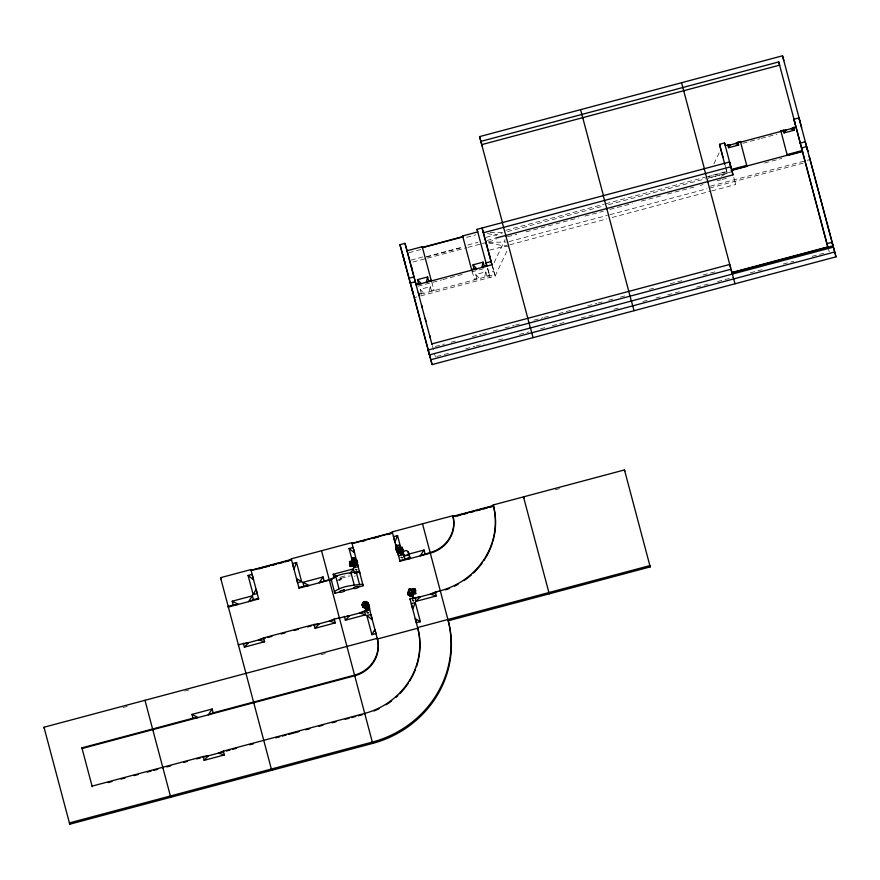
<?xml version="1.0" encoding="UTF-8"?>
<svg xmlns="http://www.w3.org/2000/svg" width="880" height="880" viewBox="0 0 880 880"><rect width="100%" height="100%" fill="white"/><g stroke="black" fill="none" stroke-linecap="round" stroke-linejoin="round"><path stroke-width="0.66" stroke-dasharray="4.4 3.3" d="M338.811 579.612A2.618 0.836 -14.9 0 0 341.088 578.369L341.11 578.138A2.618 0.836 -14.9 0 0 337.722 578.204M420.2 289.333L423.973 293.304L421.267 293.326L420.2 289.333L430.298 286.638L429.022 291.951L431.365 290.631L433.884 289.96L434.071 290.609L431.816 282.216M475.739 274.516L479.512 278.487L476.806 278.509L475.739 274.516L485.837 271.821L484.561 277.134L489.423 275.143M494.131 262.713L505.098 239.514M420.684 295.911L495.11 276.056L507.804 249.194M713.933 163.812L719.136 152.823M721.237 176.22L727.122 173.019L726.088 169.048L726.759 171.468L707.828 176.517M727.122 173.019L708.268 178.123L730.917 172.007M742.929 143.275L759.946 138.732M761.255 138.38L776.963 134.189M409.013 252.681L420.794 249.546M466.609 237.325L475.772 234.872M505.846 230.318L604.274 204.138M605.583 203.786L705.254 177.199M707.839 176.781L730.554 170.72M486.046 237.336L502.458 232.958M507.606 231.583L603.339 206.052M608.575 204.644L705.617 178.761M764.632 163.02L781.913 158.411M411.037 260.117L423.654 256.751M467.841 244.97L477.928 242.275M426.404 256.718L462.891 246.983M486.871 240.504L494.439 238.48M426.492 257.037L462.979 247.302M413.028 262.02L426.118 258.522M427.427 258.181L466.686 247.698M467.995 247.357L479.776 244.211M482.35 243.518L486.134 242.517M488.576 241.78L496.155 239.767M507.562 236.72L516.824 234.322M525.998 231.88L578.457 217.888M584.936 216.084L603.372 211.233M609.851 209.429L632.225 203.544M641.399 201.091L661.078 195.844M667.546 194.04L693.858 187.099M700.414 185.35L703.043 184.646M717.035 180.84L720.819 179.828M722.084 179.487L727.133 178.145M710.446 186.142L808.896 159.874M508.992 241.615L607.343 215.38M609.972 214.676L707.014 188.793M709.632 188.089L804.056 162.899M489.566 250.184L507.243 245.476M509.817 244.783L606.859 218.9M612.106 217.503L710.457 191.257M711.711 190.927L735.702 184.525L734.426 179.74M417.978 286.231L441.54 279.95M442.849 279.598L463.793 274.01M471.647 271.909L484.737 268.422M487.674 268.697L488.708 272.569L493.757 271.216L494.659 274.439L420.189 294.316M418.748 293.997L421.267 293.326M476.806 278.509L474.276 279.191L474.463 279.829L472.208 271.447M414.326 297.605L416.845 296.934M435.347 346.456L444.554 344.003M451.121 342.254L457.688 340.494M472.142 336.644L481.338 334.191M482.658 333.839L486.596 332.783M493.174 331.034L498.421 329.626M504.999 327.877L514.195 325.424M515.504 325.072L519.453 324.016M533.896 320.166L543.07 317.724M544.39 317.372L548.317 316.316M558.811 313.522L573.232 309.672M587.664 305.822L596.838 303.38M598.147 303.028L602.085 301.972M608.641 300.223L613.888 298.826M620.444 297.077L625.691 295.68M649.297 289.388L655.853 287.639M670.274 283.789L684.706 279.939M703.065 275.044L714.868 271.887M436.744 356.488L451.198 352.638M465.652 348.777L474.848 346.324M476.157 345.972L484.044 343.871M498.498 340.01L505.076 338.261M519.53 334.4L528.726 331.947M540.529 328.801L545.776 327.404M552.332 325.655L564.135 322.498M581.185 317.955L592.988 314.809M613.965 309.21L620.521 307.461M642.818 301.51L649.374 299.761M655.93 298.012L661.177 296.615M667.733 294.866L682.165 291.016M696.586 287.166L708.389 284.02M717.563 281.578L733.304 277.376M750.387 272.822L764.841 268.961M783.244 264.055L793.749 261.25M812.152 256.344L823.977 253.187M555.324 489.764L560.571 488.367M340.692 577.06L348.271 575.047M341.088 578.314L350.317 575.85M336.435 580.58L341.341 579.271L341.11 578.138M123.046 707.542L128.293 706.134M184.679 691.097L189.926 689.7M321.057 654.709L326.304 653.312M490.171 232.661L502.282 232.353M488.829 242.44L506.341 242M487.465 233.574L496.859 235.323M488.818 243.012L507.606 246.499M828.333 248.556L829.235 251.779M733.788 177.441L735.702 184.525M488.708 272.569L489.61 275.792M434.522 353.617L435.424 356.84M492.448 266.123L495.11 276.056M487.641 268.378L490.061 277.409M485.837 271.821L486.904 275.814M430.298 286.638L431.365 290.631M725.032 164.945L726.759 171.468M492.118 264.88L494.659 274.439M432.421 345.675L433.466 349.646M339.064 580.569A2.618 0.836 -14.9 0 0 341.341 579.326L341.363 579.095A2.618 0.836 -14.9 0 0 338.613 578.952M355.278 575.817A2.618 0.836 -14.9 0 1 354.442 576.356"/><path stroke-width="1.32" d="M351.835 562.188L351.505 561.022L349.492 561.561L350.735 566.588L350.361 564.707M352.462 560.142L352 558.272L353.573 557.623M352.396 559.383L352.099 558.261M353.452 562.936L353.958 565.73L353.595 562.826M354.013 563.53L353.507 564.113L355.707 563.376M355.465 564.058L353.705 564.773M358.523 587.037L358.556 586.806A2.618 0.836 -14.9 0 0 355.806 586.663A2.618 0.836 -14.9 0 0 353.507 588.148L353.65 588.335A2.618 0.836 -14.9 0 0 356.257 588.28A2.618 0.836 -14.9 0 0 358.523 587.037L363.143 585.75L351.835 542.663L291.247 558.822L299.046 588.17L331.859 579.425M363.99 603.174L363.825 602.019M401.555 552.937L399.399 553.608L399.113 551.617M399.025 551.815C404.327 551.705 396.55 553.982 400.983 551.21M409.101 590.271L409.189 588.973M410.234 593.978L410.828 596.662L412.764 595.98M412.104 594.187C415.921 595.408 408.1 597.597 410.707 594.715M412.566 594.308L410.487 594.935L411.114 594.363M417.494 279.642L421.267 283.624L418.561 283.646L417.494 279.642L427.592 276.958L426.316 282.271L431.189 280.28L431.365 280.929L422.213 246.73L407.066 250.778L404.998 243.353L399.949 244.695L432.102 364.584L836 256.839L809.259 156.31M473.033 264.836L476.806 268.807L474.1 268.829L473.033 264.836L483.131 262.141L481.855 267.454L486.728 265.463L477.037 229.339L729.476 161.997L732.996 174.845L495.704 238.15M296.549 562.529L293.964 569.041L292.512 563.607L296.549 562.529L301.631 581.669L297.594 582.747L296.505 578.611L301.631 581.669M397.529 535.59L394.944 542.102L393.492 536.668L397.529 535.59L402.006 552.398L398.772 553.256L396.143 545.05L398.266 552.981L399.08 551.98M415.305 602.569L412.709 609.081L411.268 603.647L415.305 602.569L420.376 621.709L416.339 622.787L415.25 618.651L420.376 621.709M355.663 563.563C359.601 564.894 347.666 568.084 350.405 564.96L349.998 563.475L355.839 561.935M354.827 558.107L354.519 559.383L352.506 559.922L351.703 559.35L354.827 558.107L355.553 560.692M354.739 560.164L355.553 559.152L356.466 564.135M356.565 564.52L355.025 561.297L352.506 562.408L353.331 565.378L353.639 564.102M365.948 602.437L366.762 601.436L367.455 604.032M366.168 603.218L366.575 602.316L363.341 603.185M365.475 602.448L362.725 602.514L364.254 608.157L365.453 607.035L365.277 607.981M367.202 603.108L368.698 610.247L366.971 606.276L367.389 605.385L368.962 605.55M402.259 547.723L401.291 548.141L402.27 547.778L402.622 549.076L400.466 549.175L400.367 546.37L402.303 551.903L399.751 552.585M409.365 590.854L411.389 590.315C413.611 587.752 406.153 589.754 409.365 590.854L410.091 593.549L408.276 594.803M413.138 591.932L412.819 590.777C409.596 589.666 417.065 587.664 414.832 590.238L415.756 593.626L413.732 594.165L413.314 592.625M253.165 594.594L256.113 589.38L257.202 593.516L253.165 594.594L248.083 575.465L252.12 574.387L253.572 579.81L248.083 575.465M354.134 567.655L357.093 562.441L358.182 566.588L354.134 567.655L353.463 565.114M371.91 634.634L374.858 629.42L375.947 633.556L371.91 634.634L366.839 615.505L370.876 614.427L372.317 619.85L366.839 615.505M355.124 566.247L354.673 567.16L354.937 565.598L354.585 567.116L355.025 565.653M365.992 609.84L367.015 611.061M400.807 553.366L401.885 554.499M400.939 554.092L401.83 554.587L400.752 553.454L400.983 554.004M366.828 610.412L366.3 609.829M413.237 597.311C411.796 599.621 413.281 595.936 413.413 597.96L412.786 598.774L412.874 597.399M412.786 598.774L413.413 597.96M253.418 599.654L252.406 595.826L248.556 601.645L253.418 599.654L258.467 598.301L258.654 598.95L228.36 607.035M213.18 712.844L212.157 709.016L208.307 714.835L213.18 712.844L354.541 675.125A31.35 29.7 -15.6 0 0 377.223 638.341L377.399 638.99A31.35 29.7 -15.6 0 1 354.728 675.774L82.093 748.506L81.906 747.857L192.984 718.223L198.209 717.53L191.972 714.406L192.984 718.223M324.104 580.8L323.092 576.972L319.242 582.791L334.202 578.105L333.19 574.277L353.386 568.887L354.398 572.715L359.447 571.362L359.623 572.011L354.574 573.364M350.174 573.738L353.386 568.887M425.084 553.861L424.061 550.033L420.211 555.852L430.133 552.508A31.35 29.7 -15.6 0 0 452.804 515.724L453.079 516.692L493.471 505.923L493.196 504.955L624.47 469.931L624.822 471.218M727.804 144.881L728.552 147.73L730.51 144.848L725.285 145.552L724.559 142.967L719.51 144.32L724.735 164.208L724.504 163.394M783.343 130.064L784.091 132.913L786.049 130.031L780.813 130.735L787.259 155.243L787.083 154.605L802.23 150.557L795.96 126.698L791.098 128.689L794.189 130.218L793.441 127.369M350.669 565.411L352.363 565.378M352.506 565.268L352.011 564.927M353.496 563.871L354.244 563.431M353.925 564.696L355.014 564.058M410.311 593.868L412.346 593.505L412.951 596.101M349.998 563.475L349.602 564.432L353.452 563.387M400.466 549.175L396.55 550.693L396.847 551.749M398.167 551.067L400.686 549.956C404.602 551.144 392.271 552.068 401.401 550.198M410.201 596.31L409.376 593.351L411.895 592.229L413.424 595.452M415.646 590.755L415.25 591.712L414.832 590.238L412.819 590.777L413.413 593.01M243.386 643.313L244.398 647.141L248.611 642.609L238.337 644.655L238.601 645.623M314.072 624.459L315.084 628.287L319.297 623.755L314.072 624.459L263.582 637.923L258.709 639.914L264.594 641.751L263.582 637.923M203.137 756.503L204.149 760.331L208.362 755.799L203.137 756.503L92.07 786.137M344.355 616.374L345.378 620.202L349.591 615.67L334.257 619.069L329.395 621.06L335.28 622.897L334.257 619.069M415.041 597.52L416.053 601.348L420.266 596.816L409.992 598.862L417.791 628.21A73.15 69.289 -15.6 0 1 416.416 666.721M354.134 559.075L354.233 558.448M409.2 590.051L411.125 589.534M339.515 592.108L339.361 591.921A2.618 0.836 -14.9 0 1 341.66 590.436A2.618 0.836 -14.9 0 1 344.41 590.568L344.388 590.799A2.618 0.836 -14.9 0 1 342.111 592.053A2.618 0.836 -14.9 0 1 339.515 592.108L334.862 593.296L331.111 579.238C339.218 573.1 349.866 573.023 359.392 571.703L359.843 573.309M363.143 585.75L362.692 584.133C353.166 585.464 342.518 585.541 334.411 591.679L334.862 593.296M737.902 142.186L735.559 143.506L738.65 145.035L737.902 142.186L740.432 141.515L740.608 142.153L794.882 127.677M350.504 564.487L351.835 564.08M352.143 564.575L350.251 564.828M354.222 565.389C356.477 565.51 356.895 563.332 354.794 562.452M363.891 601.898L365.222 601.491M409.112 588.973L410.432 588.555M412.566 588.918L413.611 588.544M410.377 593.758L411.422 593.384M352.462 557.92L353.012 557.755M352.715 558.877L353.782 558.624M353.727 562.705L354.563 562.441M350.944 565.18L352.055 564.883M351.197 566.137L352.308 565.84M409.629 589.831L411.268 589.589M364.551 610.984L359.689 612.975L365.574 614.812L364.551 610.984L369.6 609.642L369.787 610.28M435.237 592.13L430.364 594.121L436.249 595.958L435.237 592.13L440.286 590.788A73.15 69.289 -15.6 0 0 493.196 504.955M223.333 751.113L218.46 753.104L224.345 754.941L223.333 751.113L364.694 713.405A73.15 69.289 -15.6 0 0 417.615 627.572L649.858 565.609L650.21 566.907L448.261 620.774A104.511 98.989 -15.6 0 1 372.68 743.391L69.751 824.208L69.388 822.921L372.317 742.104A104.511 98.989 -15.6 0 0 447.898 619.487L430.309 553.157A31.35 29.7 -15.6 0 0 452.991 516.373L493.372 505.593A73.15 69.289 -15.6 0 1 492.789 541.607M354.244 563.552L355.091 563.365M351.23 565.224L351.813 565.07M354.497 564.388L355.564 564.168M399.652 551.287L400.499 551.089M413.292 589.655L414.392 589.457M411.356 594.253L412.137 594.341M411.301 595.144L412.797 595.111L412.137 595.144M411.323 595.298L411.906 595.144M502.59 223.102L479.589 136.609L782.518 55.792L783.871 60.632M480.865 141.383L778.745 61.919L779.636 65.153L481.767 144.617M788.095 155.375L802.494 151.525L793.892 119.273L798.941 117.931L800.294 122.771M727.98 145.53L739.343 142.494M728.552 147.73L738.65 145.035M784.091 132.913L794.189 130.218M800.151 143.143L805.2 141.79L807.906 151.47L798.941 117.931M474.1 268.829L471.581 269.5L471.757 270.149L462.605 235.961L477.752 231.924L477.037 229.339M422.4 247.379L462.792 236.61M407.066 250.778L416.218 284.966L491.953 264.759L482.086 227.986L483.351 232.771L730.741 166.782L729.476 161.997M731.819 170.39L747.527 166.199M408.914 278.245L413.963 276.903L432.025 344.509M410.267 283.085L415.316 281.743M491.051 261.536L486.002 262.878L486.904 266.112M416.042 284.317L418.561 283.646M431.827 343.926L729.696 264.462L730.598 267.696M836 256.839L806.553 146.63L801.504 147.983L826.892 243.661L831.941 242.308L833.294 247.148L429.396 354.904L428.043 350.064L730.972 269.247L732.325 274.087M731.962 272.8L832.931 245.861M430.749 359.744L834.647 251.999M253.836 703.032L220.561 577.676L250.855 569.602L251.13 570.57L291.511 559.79L291.247 558.822M397.166 550.473L392.216 531.883L452.804 515.724M251.031 570.24L291.423 559.471M392.403 532.532L352.011 543.312L351.835 542.663M353.408 543.279L392.491 532.851L392.216 531.883M258.951 568.832L262.889 567.776M265.507 567.083L269.445 566.027M272.063 565.334L276.001 564.278M278.619 563.574L282.557 562.529M285.175 561.825L289.113 560.78M361.24 541.541L365.178 540.485M374.352 538.043L378.29 536.987M387.464 534.545L391.402 533.489M456.973 515.999L460.9 514.954M463.529 514.25L467.456 513.205M470.085 512.501L474.023 511.456M476.641 510.752L480.579 509.707M483.197 509.003L487.135 507.958M489.753 507.254L493.691 506.209M349.063 548.526L353.1 547.448L354.552 552.871L349.063 548.526L352.451 561.286M396.539 544.94L397.342 545.512L399.366 544.973L399.784 546.458M395.527 546.821L396.484 546.359M354.684 559.548L354.112 557.81L355.245 562.078L357.39 562.001L356.323 562.056M395.516 546.766L396.638 546.865M395.659 547.228L397.936 547.8L398.453 549.714M351.703 559.35L354.926 558.492M400.202 548.053L399.872 546.887L395.934 548.339L395.626 547.14M399.96 547.217L397.936 547.8L397.342 545.512M402.072 547.063L401.203 547.844M355.861 560.318L356.862 559.988M351.703 561.726L352.913 561.407M397.452 549.934L396.517 550.561L395.901 548.218M402.347 548.075C401.797 547.58 401.137 552.167 402.952 550.297M352.506 562.408L355.74 561.55M401.72 549.769L402.809 549.78M352.825 563.574L349.492 564.047L350.097 566.236M353.254 563.156L355.322 562.518M355.476 562.573L356.026 565.092M396.616 550.891L396.77 551.496L397.683 550.847M401.698 549.659L403.062 550.682M356.609 563.079L357.599 562.716L356.51 562.694M396.836 551.694L398.002 551.991M403.029 550.594L401.94 550.572M352.374 564.267L352.957 566.005L352.011 564.113M396.946 552.09L398.013 552.035L397.848 551.43M355.641 563.288L354.772 563.288M349.998 565.851L355.388 564.421M401.588 550.902L402.611 554.73L398.574 555.808L397.749 552.706M232.21 601.216L238.458 604.34L233.233 605.044L232.21 601.216L252.406 595.826M302.896 582.351L309.144 585.486L303.908 586.179L302.896 582.351L323.092 576.972M408.925 554.07L424.061 550.033M233.233 605.044L228.184 606.386L228.448 607.354M303.908 586.179L298.859 587.532L299.046 588.17M409.178 555.027L409.937 557.898L399.839 560.593L400.015 561.242L430.309 553.157M353.617 588.291L344.388 590.755L344.135 589.798M363.638 602.239L365.365 608.3M365.398 601.524L366.113 602.602M408.562 590.282L411.796 589.424L412.511 592.009M414.073 588.544L414.788 589.622M363.242 602.8L366.465 601.942M410.091 595.925L408.375 591.173L409.585 591.635M412.005 590.194L415.239 589.336M362.901 607.167L362.186 604.538L363.209 604.296M367.246 603.218L368.39 603.449M408.727 592.471L407.627 592.394L407.77 592.944M362.087 604.197C362.934 603.548 365.079 607.717 362.923 607.266M367.279 603.317L368.148 602.58M408.672 592.273L407.715 592.746M411.796 591.8L413.006 591.481M363.616 605.803L362.758 606.672L362.439 605.429L363.473 605.286M362.373 605.264L362.538 605.836L363.935 605.473L368.434 603.647M409.376 593.351L412.709 592.867M409.475 593.725L415.338 592.152L415.756 593.626M362.659 606.287L363.748 606.309M365.684 607.871L365.145 605.88L366.355 605.561L366.586 606.397M368.214 602.844L368.819 605.033L367.884 605.572M408.177 594.462L409.189 594.187L409.695 596.035M412.335 593.791L413.644 593.846M362.879 607.101L363.924 606.914M366.971 606.276L364.958 606.815L365.882 610.214L367.895 609.675M408.32 594.979L409.409 594.99L408.826 592.878M408.265 594.759L408.43 595.364L409.409 594.99M367.07 606.606L366.355 605.561M368.192 606.782L368.94 605.484M410.575 595.705L412.511 595.023M411.169 595.639L413.325 595.067M365.882 610.214L365.464 608.729L369.545 607.805M368.456 607.783C369.721 609.664 369.127 609.675 368.39 607.541M244.827 643.621L265.298 638.154M267.927 637.461L271.876 636.405M281.105 633.941L285.054 632.885M294.272 630.432L298.221 629.376M307.439 626.912L311.388 625.856M314.028 625.163L334.444 619.718M347.061 616.341L364.738 611.633M416.482 597.828L436.678 592.438M244.398 647.141L264.594 641.751M315.084 628.287L335.28 622.897M345.378 620.202L365.574 614.812M416.053 601.348L436.249 595.958M69.751 824.208L44 727.232L377.223 638.341M417.791 628.21L377.399 638.99L369.6 609.642M191.972 714.406L212.157 709.016M107.954 782.584L111.881 781.539M121.044 779.097L124.971 778.052M134.134 775.599L138.061 774.554M147.224 772.112L151.151 771.067M153.769 770.363L157.696 769.318M166.826 766.887L170.72 765.842M183.7 762.377L187.594 761.343M196.68 758.912L200.574 757.878M203.17 757.185L223.663 751.718M226.259 751.025L230.153 749.991M232.749 749.298L236.643 748.253M249.623 744.788L253.517 743.754M275.704 737.836L279.642 736.791M282.26 736.087L286.198 735.031M288.816 734.338L299.31 731.533M305.866 729.784L309.804 728.739M318.978 726.286L322.916 725.241M332.09 722.788L336.028 721.743M345.213 719.29L349.14 718.245M351.769 717.541L355.696 716.496M358.325 715.792L362.252 714.747M204.149 760.331L224.345 754.941M351.747 565.972L352.759 565.862M409.937 557.898L408.276 551.804L409.035 554.675L403.986 556.017L404.888 559.24L410.113 558.547L408.034 557.502M400.202 551.166C401.434 550.429 402.369 553.674 400.939 552.904M354.541 562.485L355.278 562.43M413.842 589.534L414.722 589.534M352.044 565.081L352.726 565.191M365.398 602.338L366.025 602.371M352.726 563.189L352.011 562.936L352.242 563.717M333.19 574.277L337.348 576.356M354.409 566.467L354.948 567.017M366.168 610.489L367.07 610.973L366.828 610.126M398.508 552.277L402.611 554.73M352.429 564.421L353.232 564.993M407.847 593.197L408.199 594.55L407.748 592.889M356.081 561.154L356.587 562.98M367.477 604.131L368.291 607.079M368.093 606.375L369.017 605.77L368.17 606.672M368.522 608.003L369.105 610.148M362.252 604.791L362.45 605.473M793.892 119.273L795.245 124.113M826.892 243.661L827.893 247.214M780.813 130.735L781 131.384M746.966 166.342L746.691 165.374L731.544 169.422L724.559 142.967M719.51 144.32L722.953 157.113M683.804 91.058L681.538 82.731M707.839 181.907L704.231 168.729M735.02 283.767L732.402 274.142M582.824 117.997L580.569 109.67M606.87 208.835L603.251 195.668M631.345 301.026L606.771 208.516M634.051 310.706L631.433 301.081M479.589 136.609L482.218 146.234M505.89 235.774L502.282 222.607M530.365 327.965L505.802 235.455M533.071 337.645L530.453 328.02M483.351 232.771L490.072 257.675M486.057 242.451L486.277 243.265M462.605 235.961L462.88 236.929L422.488 247.698L422.213 246.73M523.853 498.157L523.49 496.87L549.241 593.846M418.748 293.997L418.924 294.646M399.949 244.695L405.361 264.066M411.62 287.925L412.973 292.765M430.397 553.476L422.51 523.809M440.286 590.788L440.462 591.426M447.898 619.487L448.261 620.774M415.14 588.951L415.745 591.14M404.129 556.38L403.227 553.146L404.888 559.24M399.553 547.316L399.795 548.163M412.555 597.927L412.885 598.829M408.375 591.173L408.881 592.977L407.946 593.549M409.992 598.862L410.179 599.511M417.615 627.572L417.879 628.54M367.884 607.189L366.355 601.546M368.192 608.443L368.698 610.247L367.389 605.385M367.18 606.936L365.761 601.678M365.145 605.88L365.376 606.727M351.593 558.965L352.319 561.55M364.661 608.047L363.121 602.404M349.492 561.561L349.899 563.046M331.111 579.238L331.562 580.855M329.428 580.415L321.541 550.748M339.306 617.716L339.493 618.365M354.816 676.093L329.34 580.096M364.694 713.405L364.881 714.043M372.68 743.391L354.728 675.774M220.561 577.676L220.924 578.974M271.7 770.33L253.748 702.713M152.867 729.971L144.98 700.304M162.745 767.272L162.932 767.921M170.72 797.269L152.768 729.652M44 727.232L44.363 728.53M402.578 548.878L402.732 549.494M396.913 547.954L397.1 548.702L396.066 548.878M397.727 551.012L396.671 551.111M409.431 595.089L409.266 594.484M396.132 549.032L395.813 547.833M396.55 550.693L396.286 549.681M368.819 605.055L368.588 604.208M357.291 561.616L357.049 560.67L357.533 562.485M369.82 608.795L369.622 608.069M402.446 548.471L402.831 549.879M397.859 551.474L397.177 549.01M395.956 548.383L397.078 548.614M483.131 262.141L484.198 266.134M427.592 276.958L428.659 280.951M411.158 265.617L411.84 268.202M418.341 292.391L419.034 294.976M404.998 243.353L413.963 276.903M402.655 254.386L413.985 296.318M401.291 548.218L401.599 549.318L401.412 548.614M782.518 55.792L801.647 127.611M778.745 61.919L795.795 126.016M732.996 174.845L731.731 170.06L802.406 151.206L827.794 246.884L731.874 272.481L707.751 181.577M683.716 90.739L704.451 168.905M582.736 117.678L603.482 195.844M624.47 469.931L650.21 566.907M485.947 242.143L486.64 244.761M489.412 255.2L491.953 264.759M421.729 305.228L422.433 307.879M425.238 318.461L425.942 321.112M429.605 335.082L430.309 337.733M414.326 297.605L432.102 364.584M412.665 590.183L412.412 589.226L412.566 590.216M399.366 544.973L399.872 546.887M411.301 589.523L412.093 592.944M408.782 591.063L409.596 594.121M397.474 551.672L400.015 561.242M396.627 550.924L396.473 550.341M369.248 606.716L369.402 607.288L369.127 606.232M355.146 559.262L355.96 562.32M356.356 572.506L359.656 584.947M351.505 561.022L352.099 563.255M350.856 572.242L354.156 584.683M335.709 576.279L339.009 588.72M250.855 569.602L258.654 598.95M81.906 747.857L92.246 786.775M368.159 602.635L367.147 602.91M363.11 603.988L362.098 604.252M740.432 141.515L746.867 166.023M415.525 669.207A73.15 69.289 -15.6 0 1 409.651 681.098M408.221 683.331A73.15 69.289 -15.6 0 1 399.751 693.759M397.837 695.64A73.15 69.289 -15.6 0 1 395.857 697.466M391.666 700.909A73.15 69.289 -15.6 0 1 386.067 704.803M378.961 708.774A73.15 69.289 -15.6 0 1 373.956 711.007M492.415 542.861A73.15 69.289 -15.6 0 1 485.925 557.348M485.243 558.481A73.15 69.289 -15.6 0 1 483.813 560.703M482.284 562.903A73.15 69.289 -15.6 0 1 473.429 573.023M471.449 574.838A73.15 69.289 -15.6 0 1 463.936 580.69M458.15 584.265A73.15 69.289 -15.6 0 1 454.553 586.157M449.537 588.39A73.15 69.289 -15.6 0 1 445.676 589.842M343.937 590.106A2.618 0.836 -14.9 0 1 343.585 590.381M355.784 569.525L356.785 569.767L355.784 569.525M367.213 612.579L368.214 612.832L367.213 612.579M401.225 557.403L402.226 557.645L401.225 557.403M412.654 600.457L413.655 600.71L412.654 600.457M353.221 562.507L352.506 559.922L353.21 562.551M405.196 555.511A2.618 2.475 -15.6 0 0 408.43 552.431A2.618 2.475 -15.6 0 0 404.096 551.364A2.618 2.475 -15.6 0 0 405.196 555.511"/></g></svg>
